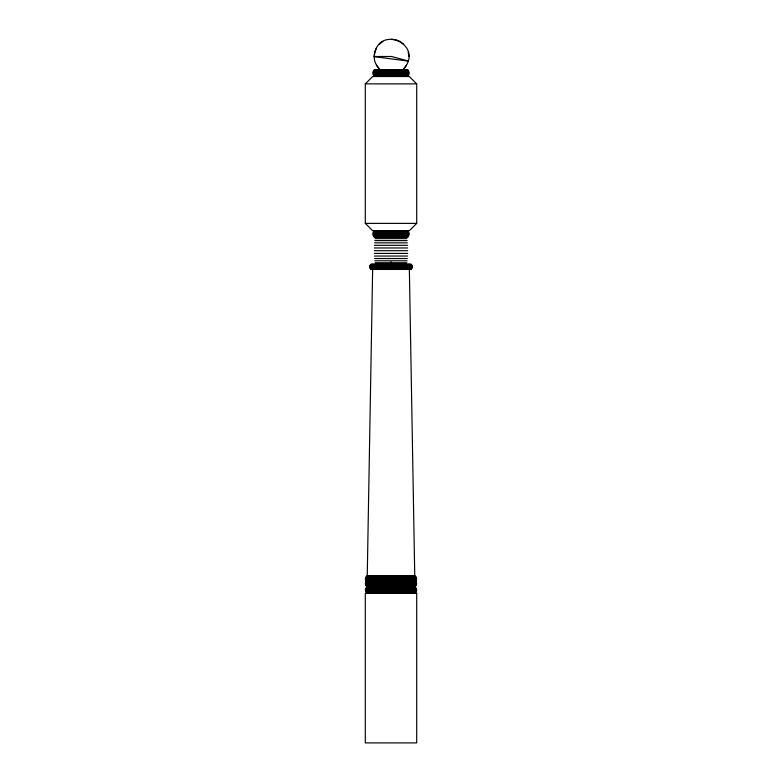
<?xml version="1.0" encoding="UTF-8"?>
<svg xmlns="http://www.w3.org/2000/svg" width="782" height="782" viewBox="0 0 782 782"><rect width="100%" height="100%" fill="white"/><g stroke="black" fill="none" stroke-linecap="round" stroke-linejoin="round"><path stroke-width="1.17" d="M391.156 590.733L391.166 590.087M367.247 575.777L372.643 269.419M391 76.245L408.155 75.874M391 237.142L408.155 236.77M391 269.438L411.224 269.125M391 586.783L415.369 586.412M391 593.303L415.369 592.932M374.324 55.385C378.449 23.763 424.606 44.652 403.805 68.806M376.494 47.839L374.764 52.023L374.079 56.627L408.224 61.123M403.756 68.757L406.513 65.17M365.302 83.879L372.643 76.528L409.357 76.528L416.698 83.879L416.698 223.378L409.357 230.719L372.643 230.719L365.302 223.378L365.302 83.879L416.698 83.879M379.25 44.251L382.838 41.495M374.216 69.823L407.784 69.823M373.845 70.194L408.155 70.194M373.532 70.654L408.468 70.654M373.268 71.182L408.732 71.182M373.082 71.768L408.918 71.768M372.965 72.394L409.035 72.394M372.926 73.029L409.074 73.029M372.965 73.674L409.035 73.674M373.082 74.3L408.918 74.3M373.268 74.886L408.732 74.886M373.532 75.414L408.468 75.414M373.845 75.874L390.238 76.245M374.216 76.245L407.784 76.245M365.302 223.378L416.698 223.378M373.845 231.091L408.155 231.091M373.532 231.55L408.468 231.55M373.268 232.078L408.732 232.078M373.082 232.665L408.918 232.665M372.965 233.29L409.035 233.29M372.926 233.926L409.074 233.926M372.965 234.571L409.035 234.571M373.082 235.196L408.918 235.196M373.268 235.783L408.732 235.783M373.532 236.311L408.468 236.311M373.845 236.77L390.238 237.142M375.507 237.073L406.493 237.073M374.216 237.142L407.784 237.142M375.165 238.657L406.836 238.657M374.861 240.602L407.139 240.602M374.627 242.85L407.373 242.85M374.451 245.323L407.549 245.323M374.343 247.962L407.657 247.962M374.304 250.69L407.696 250.69M374.343 253.407L407.657 253.407M374.451 256.046L407.549 256.046M374.627 258.529L407.373 258.529M374.861 260.777L407.139 260.777M375.165 262.723L390.238 262.723L390.296 264.306M406.836 262.723L390.971 262.723L391 264.306L391 261.814M371.215 264.101L410.785 264.101M375.507 264.306L406.493 264.306M370.776 264.414L411.224 264.414M370.394 264.795L411.606 264.795M370.091 265.235L411.909 265.235M369.866 265.714L412.134 265.714M369.73 266.232L412.27 266.232M369.681 266.77L412.319 266.77M369.73 267.297L412.27 267.297M369.866 267.815L412.134 267.815M370.091 268.304L411.909 268.304M370.394 268.744L411.606 268.744M370.776 269.125L390.101 269.438M371.215 269.438L410.785 269.438M367.139 575.777L414.861 575.777M366.631 576.148L415.369 576.148M366.181 576.608L415.819 576.608M365.81 577.136L416.19 577.136M365.536 577.722L416.464 577.722M365.37 578.338L416.63 578.338M365.311 578.983L416.689 578.983M365.37 579.628L416.63 579.628M365.536 580.254L416.464 580.254M365.81 580.831L416.19 580.831M366.181 581.192L415.819 581.192M366.181 581.368L415.819 581.368M365.81 581.72L416.19 581.72M365.536 582.307L416.464 582.307M365.37 582.932L416.63 582.932M365.311 583.577L416.689 583.577M365.37 584.213L416.63 584.213M365.536 584.838L416.464 584.838M365.81 585.425L416.19 585.425M366.181 585.953L415.819 585.953M366.631 586.412L389.925 586.783M367.159 586.783L414.841 586.881M366.631 587.253L415.369 587.253M366.181 587.712L415.819 587.712M365.81 588.24L416.19 588.24M365.536 588.826L416.464 588.826M365.37 589.452L416.63 589.452M365.311 590.087L416.689 590.087M365.37 590.733L416.63 590.733M365.536 591.358L416.464 591.358M365.81 591.945L416.19 591.945M366.181 592.473L415.819 592.473M366.631 592.932L389.925 593.303M391.499 39.178L395.985 39.765L400.169 41.495L403.756 44.251M408.243 60.986L391.499 56.499L374.099 56.499L374.686 61.006L376.425 65.209L379.192 68.806M376.494 65.17L379.25 68.757M408.243 52.023L408.83 56.499M409.357 269.419L414.753 575.777M389.612 590.087L389.622 590.733M416.698 593.303L365.302 593.303L365.302 742.9L416.698 742.9L416.698 593.303"/></g></svg>
